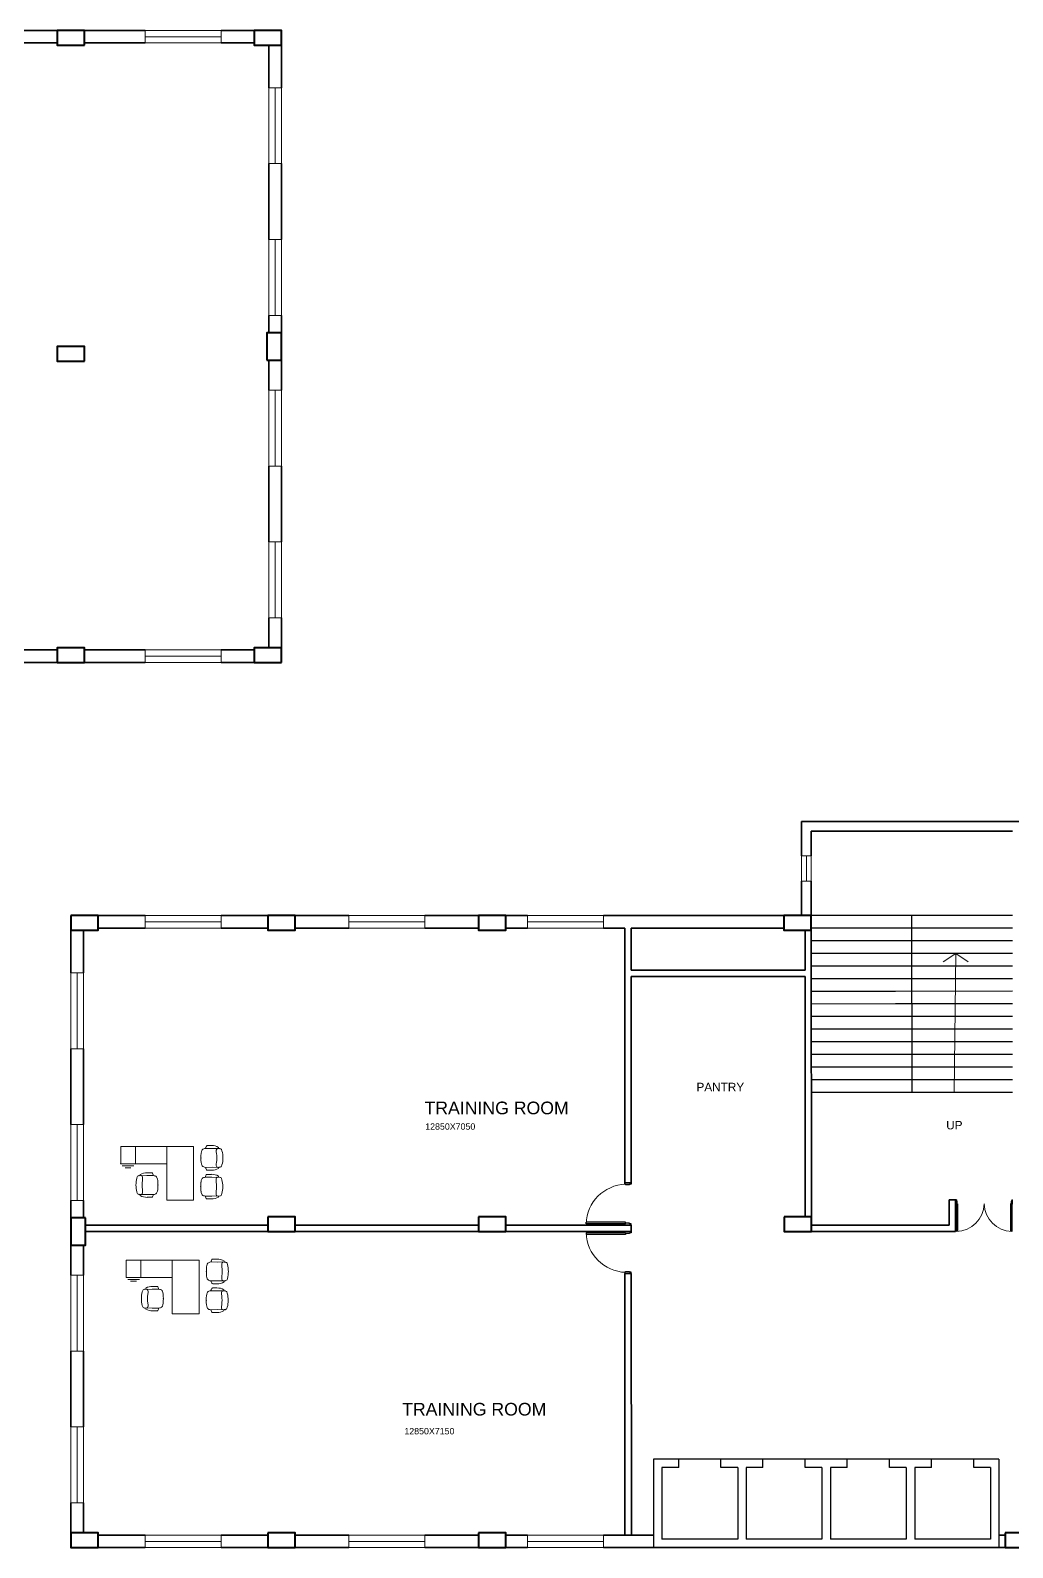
# Model space of a CAD drawing. Header units: millimetres. Extents: x 3079 to 579737, y 1565 to 1161826.
# Drawn here: x 80548 to 103860, y 789715 to 825715 of the extents above; entities that cross this region are included whole.
import ezdxf

# ---------------------------------------------------------------- set-up
doc = ezdxf.new("R2010")
doc.units = ezdxf.units.MM
for name, color, linetype, lineweight in [('1', 7, 'Continuous', 35), ('A_COL', 250, 'Continuous', 40), ('A_ELE1', 250, 'Continuous', 20), ('A_WIN-DOR', 250, 'Continuous', 30), ('IG-Area', 250, 'Continuous', 30), ('SILL', 251, 'Continuous', 18), ('WINDOW', 252, 'Continuous', 15)]:
    doc.layers.add(name, color=color, linetype=linetype, lineweight=lineweight)
doc.layers.add('FURNITURE', color=253, linetype='Continuous', lineweight=5, transparency=0.05)
doc.styles.get("Standard").update_dxf_attribs({"font": 'arial.ttf'})

msp = doc.modelspace()

# ---------------------------------------------------------------- linework, layer by layer
for p, q in [((103860, 804715), (99083, 804713)), ((101472, 800514), (101470, 804714)), ((101083, 804415), (99083, 804415)), ((103860, 804415), (101083, 804415)), ((101083, 804115), (99083, 804115)), ((103860, 804115), (101083, 804115)), ((101083, 803815), (99083, 803815)), ((103860, 803815), (101083, 803815)), ((101083, 803515), (99083, 803515)), ((101083, 803214), (99083, 803213)), ((103860, 803515), (101083, 803515)), ((103860, 803215), (101083, 803214)), ((101083, 802914), (99083, 802913)), ((103860, 802915), (101083, 802914)), ((101083, 802614), (99084, 802613)), ((103860, 802615), (101083, 802614)), ((101083, 802315), (99084, 802315)), ((103860, 802315), (101083, 802315)), ((101084, 802015), (99084, 802015)), ((103860, 802015), (101084, 802015)), ((101084, 801714), (99084, 801713)), ((101084, 801415), (99084, 801415)), ((103860, 801715), (101084, 801714)), ((103860, 801415), (101084, 801415)), ((101084, 801115), (99084, 801115)), ((103860, 801115), (101084, 801115)), ((101084, 800815), (99084, 800815)), ((103860, 800815), (101084, 800815)), ((101084, 800514), (99085, 800513)), ((103860, 800515), (101084, 800514)), ((97435, 791815), (95335, 791815)), ((95335, 791815), (95335, 789715)), ((95935, 791615), (95935, 791815)), ((96935, 791615), (96935, 791815)), ((99535, 791815), (97435, 791815)), ((97935, 791615), (97935, 791815)), ((98935, 791615), (98935, 791815)), ((101635, 791815), (99535, 791815)), ((99935, 791615), (99935, 791815)), ((100935, 791615), (100935, 791815)), ((103535, 791815), (101635, 791815)), ((101935, 791615), (101935, 791815)), ((102935, 791615), (102935, 791815)), ((103535, 791815), (103535, 789715)), ((95935, 791615), (95535, 791615)), ((95535, 791615), (95535, 789915)), ((97335, 791615), (96935, 791615)), ((97335, 791615), (97335, 789915)), ((97935, 791615), (97535, 791615)), ((97535, 791615), (97535, 789915)), ((99335, 791615), (98935, 791615)), ((99335, 791615), (99335, 789915)), ((99935, 791615), (99535, 791615)), ((99535, 791615), (99535, 789915)), ((101335, 791615), (100935, 791615)), ((101335, 791615), (101335, 789915)), ((101935, 791615), (101535, 791615)), ((101535, 791615), (101535, 789915)), ((103335, 791615), (102935, 791615)), ((103335, 791615), (103335, 789915)), ((97335, 789915), (95535, 789915)), ((99335, 789915), (97535, 789915)), ((101335, 789915), (99535, 789915)), ((103335, 789915), (101535, 789915)), ((95335, 789715), (97435, 789715)), ((97435, 789715), (95335, 789715)), ((97435, 789715), (99535, 789715)), ((104010, 789715), (99010, 789715)), ((99535, 789715), (101635, 789715)), ((101635, 789715), (103535, 789715))]:
    msp.add_line(p, q)
at = {"layer": '1'}
for p, q in [((79910, 825715), (83273, 825715)), ((85073, 825715), (86510, 825715)), ((86510, 825715), (86510, 824353)), ((86510, 825715), (86510, 824353)), ((79910, 825415), (81185, 825415)), ((83273, 825415), (81835, 825415)), ((85073, 825415), (85860, 825415)), ((86210, 824353), (86210, 825365)), ((86210, 822553), (86210, 820753)), ((86510, 822553), (86510, 820753)), ((86510, 822553), (86510, 820753)), ((86210, 818953), (86210, 818540)), ((86510, 818953), (86510, 817178)), ((86510, 818953), (86510, 817178)), ((86210, 817178), (86210, 817890)), ((86210, 815378), (86210, 813578)), ((86510, 815378), (86510, 813578)), ((86510, 815378), (86510, 813578)), ((86210, 811778), (86210, 811065)), ((86510, 811778), (86510, 810715)), ((86510, 811778), (86510, 810715)), ((81185, 811015), (79910, 811015)), ((83273, 811015), (81835, 811015)), ((85860, 811015), (85073, 811015)), ((79910, 810715), (83273, 810715)), ((81835, 810715), (81185, 810715)), ((85073, 810715), (85860, 810715)), ((86510, 810715), (85860, 810715)), ((104090, 806945), (98852, 806945)), ((98852, 806130), (98852, 806945)), ((103860, 806715), (99082, 806715)), ((99082, 806130), (99082, 806715)), ((98852, 804715), (98852, 805530)), ((99082, 804715), (99082, 805530)), ((81510, 804715), (83273, 804715)), ((85073, 804715), (86185, 804715)), ((86185, 804715), (86835, 804715)), ((88110, 804715), (86835, 804715)), ((89910, 804715), (91185, 804715)), ((91835, 804715), (92348, 804715)), ((94148, 804715), (99082, 804715)), ((81510, 804365), (81510, 803353)), ((81810, 803353), (81810, 804365)), ((83273, 804415), (82160, 804415)), ((85073, 804415), (86185, 804415)), ((88110, 804415), (86835, 804415)), ((89910, 804415), (91185, 804415)), ((91835, 804415), (92348, 804415)), ((94148, 804415), (94660, 804415)), ((94660, 804415), (94660, 798368)), ((94803, 804415), (98432, 804415)), ((94803, 804415), (94804, 803415)), ((98933, 803415), (98932, 804365)), ((99085, 797515), (99082, 804415)), ((94803, 803415), (98933, 803415)), ((94803, 803265), (98933, 803267)), ((94805, 803265), (94809, 798368)), ((98935, 797565), (98933, 803267)), ((81510, 801553), (81510, 799753)), ((81810, 799753), (81810, 801553)), ((94809, 798368), (94660, 798368)), ((81510, 797953), (81510, 797540)), ((81810, 797540), (81810, 797953)), ((102355, 797969), (102355, 797365)), ((102355, 797969), (102505, 797969)), ((102505, 797969), (102505, 797215)), ((81510, 796890), (81510, 797540)), ((86185, 797365), (81860, 797365)), ((94810, 797216), (81860, 797215)), ((91183, 797365), (86835, 797365)), ((91508, 797215), (91510, 797215)), ((91508, 797215), (91508, 797215)), ((94810, 797368), (91833, 797365)), ((94660, 797368), (94660, 797365)), ((94810, 797368), (94810, 797215)), ((99085, 797365), (102355, 797365)), ((99085, 797215), (102505, 797215)), ((81510, 796890), (81510, 796178)), ((81810, 796178), (81810, 796890)), ((94660, 796216), (94660, 790015)), ((94810, 796216), (94660, 796216)), ((94810, 796216), (94811, 790015)), ((81510, 794378), (81510, 792578)), ((81810, 792578), (81810, 794378)), ((81510, 790778), (81510, 790065)), ((81810, 790065), (81810, 790778)), ((81510, 789715), (81510, 790065)), ((83273, 790015), (82160, 790015)), ((85073, 790015), (86185, 790015)), ((88110, 790015), (86835, 790015)), ((89910, 790015), (91185, 790015)), ((92348, 790015), (91835, 790015)), ((94148, 790015), (95335, 790015)), ((95335, 790015), (94660, 790015)), ((103685, 790015), (103535, 790015)), ((83273, 789715), (81510, 789715)), ((81810, 789715), (81810, 789715)), ((88110, 789715), (85073, 789715)), ((92348, 789715), (89910, 789715)), ((105294, 789715), (94148, 789715))]:
    msp.add_line(p, q, dxfattribs=at)
at = {"layer": 'A_COL'}
for points in [[(81835, 825365), (81835, 825715), (81185, 825715), (81185, 825365)], [(86510, 825365), (86510, 825715), (85860, 825715), (85860, 825365)], [(86160, 817890), (86510, 817890), (86510, 818540), (86160, 818540)], [(81835, 817865), (81835, 818215), (81185, 818215), (81185, 817865)], [(81835, 810715), (81835, 811065), (81185, 811065), (81185, 810715)], [(86510, 810715), (86510, 811065), (85860, 811065), (85860, 810715)], [(81510, 804715), (81510, 804365), (82160, 804365), (82160, 804715)], [(86185, 804715), (86185, 804365), (86835, 804365), (86835, 804715)], [(91185, 804715), (91185, 804365), (91835, 804365), (91835, 804715)], [(98432, 804715), (98432, 804365), (99082, 804365), (99082, 804715)], [(81860, 797540), (81510, 797540), (81510, 796890), (81860, 796890)], [(86185, 797565), (86185, 797215), (86835, 797215), (86835, 797565)], [(91183, 797565), (91183, 797215), (91833, 797215), (91833, 797565)], [(98435, 797565), (98435, 797215), (99085, 797215), (99085, 797565)], [(81510, 790065), (81510, 789715), (82160, 789715), (82160, 790065)], [(86185, 790065), (86185, 789715), (86835, 789715), (86835, 790065)], [(91185, 790065), (91185, 789715), (91835, 789715), (91835, 790065)], [(103685, 790065), (103685, 789715), (104335, 789715), (104335, 790065)]]:
    msp.add_lwpolyline(points, close=True, dxfattribs=at)
at = {"layer": 'A_ELE1', "transparency": 33554687}
for centre, radius, start, end in [((94702, 797371), 966, 91.7464, 178.2622), ((102507, 797893), 676, 271.742, 358.2578), ((103858, 797893), 676, 181.7422, 268.258), ((94703, 797213), 966, 181.7463, 268.262)]:
    msp.add_arc(centre, radius, start, end, dxfattribs=at)
at = {"layer": 'A_WIN-DOR', "transparency": 33554687}
for p, q in [((94659, 798368), (94809, 798368)), ((94660, 798336), (94660, 798368)), ((94673, 798336), (94660, 798336)), ((94764, 798322), (94673, 798322)), ((94810, 798336), (94764, 798336)), ((94764, 798336), (94764, 798322)), ((102505, 797864), (102505, 797969)), ((102527, 797864), (102505, 797864)), ((102527, 797969), (102527, 797937)), ((102527, 797937), (102537, 797937)), ((102527, 797873), (102527, 797217)), ((102527, 797864), (102527, 797841)), ((102537, 797937), (102537, 797873)), ((102553, 797873), (102553, 797218)), ((103182, 797873), (103182, 797864)), ((103182, 797873), (103182, 797873)), ((103182, 797864), (103182, 797864)), ((103812, 797873), (103812, 797218)), ((103838, 797937), (103828, 797937)), ((103828, 797937), (103828, 797873)), ((103838, 797969), (103838, 797937)), ((103838, 797873), (103838, 797217)), ((103838, 797864), (103838, 797841)), ((103838, 797864), (103860, 797864)), ((103860, 797864), (103860, 797969)), ((94673, 797400), (93737, 797400)), ((94673, 797437), (93738, 797436)), ((94660, 797400), (94627, 797400)), ((94660, 797400), (94660, 797368)), ((94764, 797414), (94673, 797414)), ((94764, 797400), (94764, 797414)), ((94810, 797400), (94764, 797400)), ((94810, 797368), (94810, 797400)), ((94673, 797184), (93737, 797184)), ((94673, 797147), (93738, 797147)), ((94660, 797184), (94627, 797184)), ((94660, 797368), (94810, 797368)), ((94660, 797216), (94810, 797216)), ((94660, 797184), (94660, 797216)), ((94765, 797170), (94673, 797170)), ((94810, 797184), (94765, 797184)), ((94765, 797184), (94765, 797170)), ((94810, 797216), (94810, 797184)), ((94659, 796216), (94809, 796216)), ((94673, 796248), (94660, 796248)), ((94660, 796248), (94660, 796216)), ((94765, 796262), (94673, 796262)), ((94765, 796248), (94765, 796262)), ((94810, 796248), (94765, 796248))]:
    msp.add_line(p, q, dxfattribs=at)
at = {"layer": 'A_WIN-DOR'}
for p, q in [((94810, 798368), (94810, 798336)), ((102527, 797969), (102505, 797969)), ((103838, 797969), (103860, 797969)), ((93737, 797400), (93738, 797436)), ((93737, 797184), (93738, 797147)), ((94810, 796216), (94810, 796248))]:
    msp.add_line(p, q, dxfattribs=at)
at = {"layer": 'A_WIN-DOR', "transparency": 33554687}
for points in [[(94673, 798336), (94673, 798322)], [(102527, 797873), (102553, 797873)], [(103182, 797873), (103182, 797873)], [(103838, 797873), (103812, 797873)], [(94673, 797400), (94673, 797437)], [(94673, 797184), (94673, 797147)], [(94673, 796248), (94673, 796262)]]:
    msp.add_lwpolyline(points, dxfattribs=at)
at = {"layer": 'FURNITURE'}
for p, q in [((83785, 799231), (82693, 799231)), ((82693, 799231), (82693, 798822)), ((82693, 799231), (82693, 798822)), ((83040, 798822), (83040, 799231)), ((83785, 797958), (83785, 799231)), ((83785, 799231), (84422, 799231)), ((84422, 797958), (84422, 799231)), ((84728, 799245), (84711, 799209)), ((84848, 799255), (84746, 799254)), ((85015, 799189), (85015, 799212)), ((84681, 799184), (85043, 799189)), ((84720, 799190), (84862, 799187)), ((84981, 799188), (85061, 799179)), ((85043, 799189), (85053, 799179)), ((85087, 799159), (85096, 799128)), ((83785, 798822), (82693, 798822)), ((82693, 798822), (83040, 798822)), ((83005, 798776), (82728, 798776)), ((82936, 798730), (82797, 798730)), ((83085, 798514), (83075, 798483)), ((83191, 798543), (83110, 798534)), ((83129, 798544), (83119, 798534)), ((83490, 798539), (83129, 798544)), ((83156, 798544), (83156, 798567)), ((83452, 798545), (83310, 798542)), ((83324, 798610), (83425, 798609)), ((83444, 798599), (83461, 798564)), ((84677, 798501), (85039, 798506)), ((84681, 798743), (85043, 798738)), ((84724, 798562), (84707, 798526)), ((84728, 798682), (84711, 798718)), ((84716, 798507), (84858, 798504)), ((84720, 798737), (84862, 798740)), ((84844, 798572), (84743, 798571)), ((84848, 798672), (84746, 798673)), ((84977, 798506), (85057, 798496)), ((84981, 798738), (85061, 798748)), ((85011, 798506), (85011, 798529)), ((85015, 798738), (85015, 798715)), ((85039, 798506), (85049, 798497)), ((85043, 798738), (85053, 798747)), ((85087, 798768), (85096, 798799)), ((83085, 798123), (83075, 798154)), ((85083, 798476), (85092, 798445)), ((83191, 798093), (83110, 798103)), ((83129, 798092), (83119, 798102)), ((83490, 798097), (83129, 798092)), ((83156, 798092), (83156, 798070)), ((83452, 798092), (83310, 798095)), ((83324, 798027), (83425, 798027)), ((83444, 798037), (83461, 798073)), ((84422, 797958), (83785, 797958)), ((84677, 798060), (85039, 798055)), ((84724, 797999), (84707, 798035)), ((84716, 798054), (84858, 798057)), ((84844, 797989), (84743, 797990)), ((84977, 798056), (85057, 798065)), ((85011, 798055), (85011, 798032)), ((85039, 798055), (85049, 798064)), ((85083, 798085), (85092, 798116)), ((83915, 796536), (82823, 796536)), ((82823, 796536), (82823, 796127)), ((82823, 796536), (82823, 796127)), ((83169, 796127), (83169, 796536)), ((83915, 795263), (83915, 796536)), ((83915, 796536), (84551, 796536)), ((84551, 795263), (84551, 796536)), ((84811, 796489), (85172, 796494)), ((84857, 796549), (84840, 796514)), ((84849, 796495), (84991, 796492)), ((84977, 796560), (84876, 796559)), ((85110, 796493), (85191, 796484)), ((85145, 796494), (85145, 796516)), ((85172, 796494), (85182, 796484)), ((85216, 796464), (85226, 796433)), ((83915, 796127), (82823, 796127)), ((82823, 796127), (83169, 796127)), ((83135, 796081), (82858, 796081)), ((83066, 796034), (82927, 796034)), ((84811, 796047), (85172, 796042)), ((84857, 795987), (84840, 796023)), ((84849, 796042), (84991, 796045)), ((84977, 795977), (84876, 795977)), ((85110, 796043), (85191, 796053)), ((85145, 796042), (85145, 796020)), ((85172, 796042), (85182, 796052)), ((85216, 796073), (85226, 796104)), ((83215, 795818), (83205, 795788)), ((83320, 795848), (83240, 795838)), ((83258, 795849), (83248, 795839)), ((83620, 795844), (83258, 795849)), ((83286, 795849), (83286, 795871)), ((83582, 795849), (83440, 795847)), ((83453, 795914), (83555, 795914)), ((83573, 795904), (83590, 795868)), ((84807, 795806), (85168, 795811)), ((84854, 795867), (84836, 795831)), ((84845, 795812), (84987, 795809)), ((84974, 795877), (84872, 795876)), ((85107, 795810), (85187, 795801)), ((85141, 795811), (85141, 795834)), ((85168, 795811), (85179, 795801)), ((85212, 795781), (85222, 795750)), ((83215, 795427), (83205, 795458)), ((83320, 795398), (83240, 795408)), ((83258, 795397), (83248, 795407)), ((83620, 795402), (83258, 795397)), ((83286, 795397), (83286, 795375)), ((83582, 795397), (83440, 795399)), ((83453, 795331), (83555, 795332)), ((83573, 795342), (83590, 795377)), ((84551, 795263), (83915, 795263)), ((84807, 795364), (85168, 795360)), ((84854, 795304), (84836, 795340)), ((84845, 795359), (84987, 795362)), ((84974, 795294), (84872, 795294)), ((85107, 795360), (85187, 795370)), ((85141, 795360), (85141, 795337)), ((85168, 795360), (85179, 795369)), ((85212, 795390), (85222, 795421))]:
    msp.add_line(p, q, dxfattribs=at)
for centre, radius, start, end in [((84720, 799202), 12.2, 146.5756, 266.1283), ((84744, 799236), 17.9, 81.6738, 152.8287), ((84863, 798968), 288, 58.0573, 92.9695), ((85676, 798963), 1080, 174.2714, 185.7286), ((84776, 799065), 174, 154.7303, 177.8371), ((84776, 798862), 174, 182.1629, 205.2697), ((84687, 799110), 74.1, 94.1914, 157.2111), ((85277, 799123), 318, 175.4109, 189.5754), ((85277, 798804), 318, 170.4246, 184.5891), ((85006, 799145), 45.2, 109.5385, 175.4123), ((85006, 799145), 45.2, 109.5385, 175.4123), ((84331, 798963), 641, 350.4247, 9.5753), ((85060, 799150), 28.4, 18.152, 87.2969), ((84490, 798963), 628, 344.8107, 15.1893), ((83682, 798318), 628, 164.8107, 195.1893), ((83112, 798505), 28.4, 92.7031, 161.848), ((83309, 798322), 288, 87.0305, 121.9427), ((83166, 798499), 45.2, 4.5877, 70.4615), ((82894, 798478), 318, 350.4246, 4.5891), ((83428, 798591), 17.9, 27.1713, 98.3262), ((83451, 798557), 12.2, 273.8717, 33.4244), ((83485, 798465), 74.1, 22.7889, 85.8086), ((83396, 798420), 174, 2.1629, 25.2697), ((84683, 798427), 74.1, 94.1914, 157.2111), ((84687, 798817), 74.1, 202.7889, 265.8086), ((84716, 798519), 12.2, 146.5756, 266.1283), ((84720, 798725), 12.2, 93.8717, 213.4244), ((84740, 798554), 17.9, 81.6738, 152.8287), ((84744, 798690), 17.9, 207.1713, 278.3262), ((84859, 798285), 288, 58.0573, 92.9695), ((84863, 798959), 288, 267.0305, 301.9427), ((85002, 798462), 45.2, 109.5385, 175.4123), ((85002, 798462), 45.2, 109.5385, 175.4123), ((85006, 798782), 45.2, 184.5877, 250.4615), ((85056, 798467), 28.4, 18.152, 87.2969), ((85060, 798777), 28.4, 272.7031, 341.848), ((83112, 798132), 28.4, 198.152, 267.2969), ((83166, 798137), 45.2, 289.5385, 355.4123), ((83166, 798137), 45.2, 289.5385, 355.4123), ((83840, 798318), 641, 170.4247, 189.5753), ((82894, 798158), 318, 355.4109, 9.5754), ((83485, 798171), 74.1, 274.1914, 337.2111), ((83396, 798217), 174, 334.7303, 357.8371), ((82496, 798318), 1080, 354.2714, 5.7286), ((85672, 798281), 1080, 174.2714, 185.7286), ((84772, 798382), 174, 154.7303, 177.8371), ((84772, 798179), 174, 182.1629, 205.2697), ((85273, 798440), 318, 175.4109, 189.5754), ((85273, 798121), 318, 170.4246, 184.5891), ((84328, 798281), 641, 350.4247, 9.5753), ((84486, 798281), 628, 344.8107, 15.1893), ((83309, 798314), 288, 238.0573, 272.9695), ((83428, 798045), 17.9, 261.6738, 332.8287), ((83451, 798079), 12.2, 326.5756, 86.1283), ((84683, 798134), 74.1, 202.7889, 265.8086), ((84716, 798042), 12.2, 93.8717, 213.4244), ((84740, 798008), 17.9, 207.1713, 278.3262), ((84859, 798276), 288, 267.0305, 301.9427), ((85002, 798099), 45.2, 184.5877, 250.4615), ((85056, 798094), 28.4, 272.7031, 341.848), ((85805, 796268), 1080, 174.2714, 185.7286), ((84905, 796370), 174, 154.7303, 177.8371), ((84816, 796415), 74.1, 94.1914, 157.2111), ((84850, 796507), 12.2, 146.5756, 266.1283), ((84873, 796541), 17.9, 81.6738, 152.8287), ((84992, 796272), 288, 58.0573, 92.9695), ((85407, 796428), 318, 175.4109, 189.5754), ((85135, 796449), 45.2, 109.5385, 175.4123), ((85135, 796449), 45.2, 109.5385, 175.4123), ((84461, 796268), 641, 350.4247, 9.5753), ((85189, 796455), 28.4, 18.152, 87.2969), ((84619, 796268), 628, 344.8107, 15.1893), ((84905, 796167), 174, 182.1629, 205.2697), ((84816, 796121), 74.1, 202.7889, 265.8086), ((84850, 796029), 12.2, 93.8717, 213.4244), ((84873, 795995), 17.9, 207.1713, 278.3262), ((84992, 796264), 288, 267.0305, 301.9427), ((85407, 796108), 318, 170.4246, 184.5891), ((85135, 796087), 45.2, 184.5877, 250.4615), ((85189, 796082), 28.4, 272.7031, 341.848), ((83811, 795623), 628, 164.8107, 195.1893), ((83241, 795809), 28.4, 92.7031, 161.848), ((83438, 795627), 288, 87.0305, 121.9427), ((83295, 795804), 45.2, 4.5877, 70.4615), ((83970, 795623), 641, 170.4247, 189.5753), ((83024, 795783), 318, 350.4246, 4.5891), ((83558, 795896), 17.9, 27.1713, 98.3262), ((83581, 795862), 12.2, 273.8717, 33.4244), ((83614, 795770), 74.1, 22.7889, 85.8086), ((83525, 795724), 174, 2.1629, 25.2697), ((82625, 795623), 1080, 354.2714, 5.7286), ((85802, 795585), 1080, 174.2714, 185.7286), ((84902, 795687), 174, 154.7303, 177.8371), ((84812, 795732), 74.1, 94.1914, 157.2111), ((84846, 795824), 12.2, 146.5756, 266.1283), ((84869, 795858), 17.9, 81.6738, 152.8287), ((84989, 795589), 288, 58.0573, 92.9695), ((85403, 795745), 318, 175.4109, 189.5754), ((85131, 795766), 45.2, 109.5385, 175.4123), ((85131, 795766), 45.2, 109.5385, 175.4123), ((84457, 795585), 641, 350.4247, 9.5753), ((85186, 795772), 28.4, 18.152, 87.2969), ((84616, 795585), 628, 344.8107, 15.1893), ((83241, 795436), 28.4, 198.152, 267.2969), ((83438, 795619), 288, 238.0573, 272.9695), ((83295, 795442), 45.2, 289.5385, 355.4123), ((83295, 795442), 45.2, 289.5385, 355.4123), ((83024, 795463), 318, 355.4109, 9.5754), ((83558, 795350), 17.9, 261.6738, 332.8287), ((83581, 795384), 12.2, 326.5756, 86.1283), ((83614, 795476), 74.1, 274.1914, 337.2111), ((83525, 795521), 174, 334.7303, 357.8371), ((84902, 795484), 174, 182.1629, 205.2697), ((84812, 795438), 74.1, 202.7889, 265.8086), ((84846, 795347), 12.2, 93.8717, 213.4244), ((84869, 795312), 17.9, 207.1713, 278.3262), ((84989, 795581), 288, 267.0305, 301.9427), ((85403, 795425), 318, 170.4246, 184.5891), ((85131, 795404), 45.2, 184.5877, 250.4615), ((85186, 795399), 28.4, 272.7031, 341.848)]:
    msp.add_arc(centre, radius, start, end, dxfattribs=at)
for p in [(84596, 798963), (82693, 798822), (83040, 798822), (83575, 798318), (84592, 798281), (82823, 796127), (83169, 796127), (84726, 796268), (83705, 795623), (84722, 795585)]:
    msp.add_point(p, dxfattribs=at)
at = {"layer": 'SILL'}
for p, q in [((83273, 825715), (85073, 825715)), ((83273, 825415), (85073, 825415)), ((86210, 824353), (86210, 822553)), ((86510, 822553), (86510, 824353)), ((86210, 820753), (86210, 818953)), ((86510, 818953), (86510, 820753)), ((86210, 815378), (86210, 817178)), ((86510, 815378), (86510, 817178)), ((86210, 811778), (86210, 813578)), ((86510, 811778), (86510, 813578)), ((83273, 811015), (85073, 811015)), ((83273, 810715), (85073, 810715)), ((98852, 806130), (98852, 805530)), ((99082, 806130), (99082, 805530)), ((85073, 804715), (83273, 804715)), ((88110, 804715), (89910, 804715)), ((92348, 804715), (94148, 804715)), ((83273, 804415), (85073, 804415)), ((88110, 804415), (89910, 804415)), ((92348, 804415), (94148, 804415)), ((102509, 803815), (102211, 803616)), ((102472, 800515), (102509, 803815)), ((102509, 803815), (102807, 803616)), ((81510, 803353), (81510, 801553)), ((81810, 803353), (81810, 801553)), ((81510, 799753), (81510, 797953)), ((81810, 799753), (81810, 797953)), ((81510, 796178), (81510, 794378)), ((81810, 796178), (81810, 794378)), ((81510, 792578), (81510, 790778)), ((81810, 790778), (81810, 792578)), ((85073, 790015), (83273, 790015)), ((88110, 790015), (89910, 790015)), ((92348, 790015), (94148, 790015)), ((83273, 789715), (85073, 789715)), ((89910, 789715), (88110, 789715)), ((94148, 789715), (92348, 789715))]:
    msp.add_line(p, q, dxfattribs=at)
at = {"layer": 'WINDOW'}
for p, q in [((83273, 825715), (83273, 825415)), ((83273, 825565), (85073, 825565)), ((85073, 825715), (85073, 825415)), ((86210, 824353), (86510, 824353)), ((86360, 824353), (86360, 822553)), ((86210, 822553), (86510, 822553)), ((86210, 820753), (86510, 820753)), ((86360, 818953), (86360, 820753)), ((86210, 818953), (86510, 818953)), ((86210, 817178), (86510, 817178)), ((86360, 815378), (86360, 817178)), ((86210, 815378), (86510, 815378)), ((86210, 813578), (86510, 813578)), ((86360, 811778), (86360, 813578)), ((86210, 811778), (86510, 811778)), ((83273, 811015), (83273, 810715)), ((83273, 810865), (85073, 810865)), ((85073, 811015), (85073, 810715)), ((98852, 806130), (99082, 806130)), ((98967, 805530), (98967, 806130)), ((98852, 805530), (99082, 805530)), ((83273, 804715), (83273, 804415)), ((85073, 804715), (85073, 804415)), ((88110, 804715), (88110, 804415)), ((89910, 804715), (89910, 804415)), ((92348, 804715), (92348, 804415)), ((94148, 804715), (94148, 804415)), ((83273, 804565), (85073, 804565)), ((88110, 804565), (89910, 804565)), ((92348, 804565), (94148, 804565)), ((81510, 803353), (81810, 803353)), ((81660, 803353), (81660, 801553)), ((81510, 801553), (81810, 801553)), ((81510, 799753), (81810, 799753)), ((81660, 797953), (81660, 799753)), ((81510, 797953), (81810, 797953)), ((81510, 796178), (81810, 796178)), ((81660, 794378), (81660, 796178)), ((81510, 794378), (81810, 794378)), ((81510, 792578), (81810, 792578)), ((81660, 790778), (81660, 792578)), ((81510, 790778), (81810, 790778)), ((83273, 790015), (83273, 789715)), ((83273, 789865), (85073, 789865)), ((85073, 790015), (85073, 789715)), ((88110, 790015), (88110, 789715)), ((88110, 789865), (89910, 789865)), ((89910, 790015), (89910, 789715)), ((92348, 790015), (92348, 789715)), ((92348, 789865), (94148, 789865)), ((94148, 790015), (94148, 789715))]:
    msp.add_line(p, q, dxfattribs=at)

# ---------------------------------------------------------------- texts
at = {"layer": 'IG-Area', "attachment_point": 1}
for s, insert, char_height in [('PANTRY', (96356, 800745), 200), ('TRAINING ROOM ', (89902, 800298), 300), ('12850X7050', (89919, 799782), 150), ('UP', (102283, 799839), 200), ('TRAINING ROOM ', (89371, 793150), 300), ('12850X7150', (89424, 792553), 150)]:
    msp.add_mtext_dynamic_manual_height_columns(s, width=38356.19, gutter_width=12.5, heights=[0], dxfattribs=dict(at, insert=insert, char_height=char_height))

doc.saveas('drawing.dxf')
